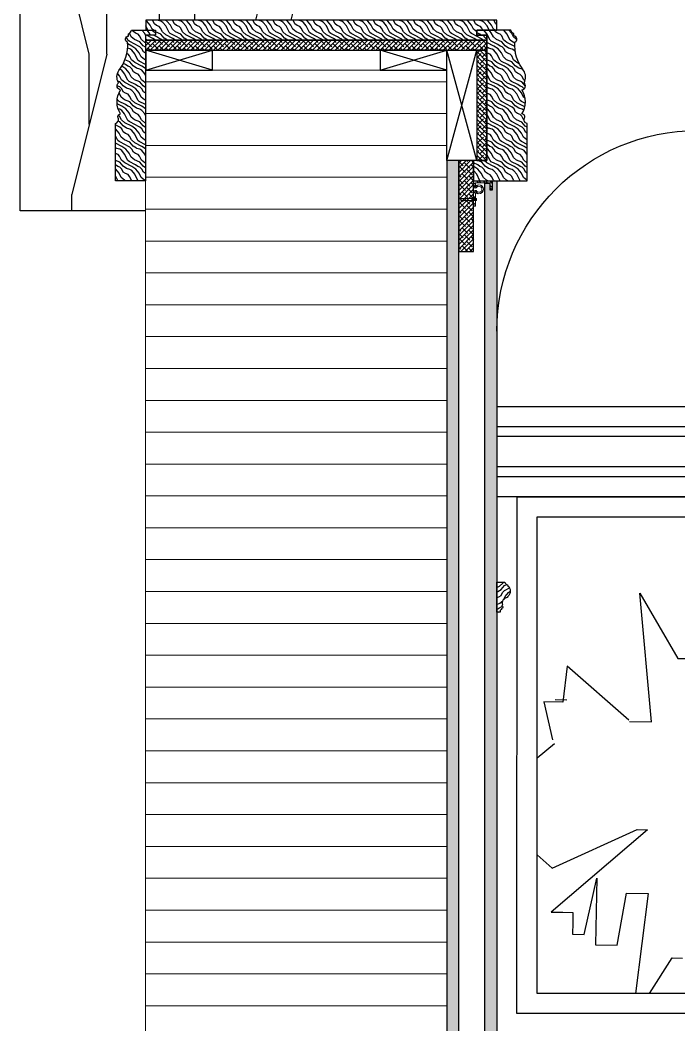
# Model space of a CAD drawing. Header units: millimetres. Extents: x 92928 to 223128, y -11456 to 21098.
# Drawn here: x 191241 to 191897, y 18386 to 19388 of the extents above; entities that cross this region are included whole.
import ezdxf
from ezdxf.xclip import XClip

# ---------------------------------------------------------------- set-up
doc = ezdxf.new("R2010")
doc.units = ezdxf.units.MM
doc.header["$XCLIPFRAME"] = 0
doc.layers.add('_ACM-A-WALL-HACH', color=251, linetype='Continuous', lineweight=9)
doc.layers.add('I-WALL', color=6, linetype='Continuous', lineweight=13)
for name, color, linetype in [('A-stairs', 2, 'Continuous'), ('I-DETL-LW01', 1, 'Continuous'), ('I-DETL-LW02', 2, 'Continuous'), ('I-DETL-LW251', 251, 'Continuous'), ('I-FC-HATCH', 8, 'Continuous'), ('I-PL-IDS-MILL', 40, 'Continuous'), ('PE-尺寸标注', 44, 'Continuous'), ('WALL TYPE$0$HATCH', 8, 'Continuous')]:
    doc.layers.add(name, color=color, linetype=linetype)

# ---------------------------------------------------------------- blocks, each defined once
blk = doc.blocks.new('海龙_1215173755')
at = {"layer": 'WALL TYPE$0$HATCH', "ltscale": 2}
h = blk.add_hatch(dxfattribs=at)
h.set_pattern_fill('ANSI32', color=256, scale=0.5)
h.set_pattern_definition([(45, (-39299.69784487303, -12402.66931678472), (-3.367596045400933, 3.367596045400933), []), (45, (-39297.45277987303, -12402.66931678472), (-3.367596045400933, 3.367596045400933), [])])
edge = h.paths.add_edge_path()
edge.add_line((2.291405648800719, -7.1853693941448), (2.291405648895307, 11.2586301537176))
edge.add_line((2.291405648895307, 11.2586301537176), (-2.766336400527507, 11.2586301537176))
edge.add_arc((-2.766336402286313, 9.258630153718839), 1.999999999998765, 89.99999994961394, 201.2138913290534)
edge.add_arc((-5.973488088030813, 5.890560184772322), 2.965716505140973, -243.08079552205038, 63.080795825394205, ccw=False)
edge.add_arc((-9.180639785015451, 9.258630153719412), 1.999999999998192, 338.7861084524729, 450.0000000000145)
edge.add_line((-9.180639785015956, 11.2586301537176), (-22.73189232477307, 11.2586301537176))
edge.add_line((-22.73189232477307, 11.2586301537176), (-22.73189232477307, 9.258630153717604))
edge.add_line((-22.73189232477307, 9.258630153717604), (-9.180639785015956, 9.258630153717604))
edge.add_arc((-5.973488092764455, 6.085253332828891), 4.511778188748358, 135.3032882784527, 404.6967117215473)
edge.add_line((-2.766336400512955, 9.258630153717604), (0.2914056488953065, 9.258630153717604))
edge.add_line((0.2914056488953065, 9.258630153717604), (0.2914056488007191, -3.505607322171272))
edge.add_line((0.2914056488007191, -3.505607322171272), (0.2914056488007191, -5.106938799261115))
edge.add_line((0.2914056488007191, -5.106938799261115), (-6.499315307970392, -5.10693879925384))
edge.add_line((-6.499315307970392, -5.10693879925384), (-6.499315307970392, -7.1853693941448))
edge.add_line((-6.499315307970392, -7.1853693941448), (2.291405648800719, -7.1853693941448))
at = {"color": 1, "linetype": 'Continuous', "lineweight": 15, "elevation": 7.839925138837386}
blk.add_lwpolyline([(-17.26337170643092, 24.12776406589728), (-17.26337170643092, 8.526522878431933), (-15.24067591447965, 8.526522878431933), (-15.24067591447965, 24.12776406589728)], close=True, dxfattribs=at)
at = {"color": 1, "linetype": 'Continuous', "lineweight": 15}
blk.add_lwpolyline([(2.291405648800719, -7.1853693941448), (2.291405648895307, 11.2586301537176), (-2.766336400527507, 11.2586301537176, 0.5273176530246371), (-4.630808598572912, 8.534928952069095, -4.178275816144416), (-7.31616759148892, 8.534928944960484, 0.5273176539620763), (-9.180639785015956, 11.2586301537176), (-22.73189232477307, 11.2586301537176), (-22.73189232477307, 9.258630153717604), (-9.180639785015956, 9.258630153717604, 2.396255539831327), (-2.766336400512955, 9.258630153717604), (0.2914056488953065, 9.258630153717604), (0.2914056488007191, -3.505607322171272), (0.2914056488007191, -5.106938799261115), (-6.499315307970392, -5.10693879925384), (-6.499315307970392, -7.1853693941448)], format="xyb", close=True, dxfattribs=at)
blk = doc.blocks.new('海龙_1215174788')
at = {"layer": 'I-DETL-LW01'}
for p, q in [((-54.99961099407665, 0), (54.99961099407665, -30.00060239396589)), ((-54.99961099407665, -30.00060239396589), (54.99961099407665, 0))]:
    blk.add_line(p, q, dxfattribs=at)
blk.add_lwpolyline([(54.99961099407665, -30.00060239396589), (-54.99961099407665, -30.00060239396589), (-54.99961099407665, 0), (54.99961099407665, 0), (54.99961099407665, -30.00060239396589)], close=True, dxfattribs=at)
blk = doc.blocks.new('K_18')
at = {"layer": 'I-DETL-LW01'}
for p, q in [((33.23561780365708, 0), (-33.23561780365708, -20)), ((-33.23561780365708, 0), (33.23561780365708, -20))]:
    blk.add_line(p, q, dxfattribs=at)
blk.add_lwpolyline([(-33.23561780365708, -20), (-33.23561780365708, 0), (33.23561780365708, 0), (33.23561780365708, -20), (-33.23561780365708, -20)], close=True, dxfattribs=at)
blk = doc.blocks.new('K_23')
at = {"layer": 'I-DETL-LW251'}
h = blk.add_hatch(dxfattribs=at)
h.set_pattern_fill('ANSI38', color=250, angle=-180)
h.set_pattern_definition([(224.9999999999999, (39382.28093701071, 12629.77147991466), (2.245064030267287, -2.24506403026729), []), (314.9999999999999, (39382.28093701071, 12629.77147991466), (6.735192090801863, -2.245064030267293), [7.9375, -4.7625])])
h.paths.add_polyline_path([(-49.99961099406937, -205.0415876618026), (-59.99961099406937, -205.0415876618026), (-59.99961099406937, -360.0013131033593), (-49.99961099406937, -360.0013131033593)])
h.paths.add_polyline_path([(-49.99961099406937, -20.00006513127482), (-59.99961099406937, -20.00006513127119), (-59.99961099406937, -205.0415876618026), (-49.99961099406937, -205.0415876618026)])
h = blk.add_hatch(dxfattribs=at)
h.set_pattern_fill('ANSI38', color=250, angle=-270.0000000000001)
h.set_pattern_definition([(134.9999999999999, (39382.28093701071, 12570.7273935948), (-2.24506403026729, -2.245064030267287), []), (224.9999999999999, (39382.28093701071, 12570.7273935948), (-2.245064030267292, -6.735192090801863), [7.9375, -4.7625])])
h.paths.add_polyline_path([(-49.99961099406937, -350.0011861415369), (59.99961099406937, -350.0011861415369), (59.99961099406937, -360.0011861415369), (-49.99961099406937, -360.0011861415369)])
at = {"layer": 'PE-尺寸标注'}
h = blk.add_hatch(dxfattribs=at)
h.set_pattern_fill('木纹面1', color=250, scale=5, angle=-270.0000000000001, style=0, pattern_type=2)
h.set_pattern_definition([(153.43494882, (-140730.9569070329, -13591.31806579485), (1.019987084581358e-09, 19.9999999776412), [4.62136835, -17.7393114]), (130.6012946499999, (-140748.2508732829, -13604.47510514485), (-1.801354211260634e-08, 19.99999998960277), [4.1580665, -88.037378]), (130.6012946499999, (-140768.2508732829, -13594.47510514485), (-1.801354211260634e-08, 19.99999998960277), [4.1580665, -88.037378]), (130.6012946499999, (-140788.2508732829, -13584.47510514485), (1.452602781483031e-08, 19.99999995163994), [4.1580665, -88.037378]), (153.43494882, (-140728.1620350329, -13601.46550179485), (1.019987084581358e-09, 19.9999999776412), [4.2370078, -18.12367195]), (140.1944289099999, (-140731.9517300329, -13599.57065429484), (-7.906845280639833e-10, 20.00000001048198), [2.2404905, -75.862006]), (140.1944289099999, (-140751.9517300329, -13589.57065429484), (-7.906845280639833e-10, 20.00000001048198), [2.2404905, -75.862006]), (140.1944289099999, (-140771.9517300329, -13579.57065429484), (-7.906845280639833e-10, 20.00000001048198), [2.2404905, -75.862006]), (111.8014094899999, (-140733.6729225329, -13598.13632724485), (2.658085606156288e-08, 19.99999999207265), [2.86871215, -50.9829359]), (123.69006753, (-140734.7383354829, -13595.47279484485), (1.246420043933127e-08, 20.00000002516126), [2.521813, -33.53369975]), (153.4349487999999, (-140736.1371856329, -13593.37451959484), (8.001303720482538e-09, 19.9999999776412), [3.3552885, -19.0053909]), (134.9999999999999, (-140739.1382472329, -13591.87398879484), (1.40896279729176e-14, 19.99999996643937), [2.7178182, -53.8507243]), (134.9999999999999, (-140759.1382472329, -13581.87398879484), (1.40896279729176e-14, 19.99999996643937), [2.7178182, -53.8507243]), (111.8014094899999, (-140741.0600348829, -13589.95220114485), (2.658085606156288e-08, 19.99999999207265), [2.19237, -51.65927799999999]), (153.4349487999999, (-140727.6998741829, -13607.94658224485), (8.001303720482538e-09, 19.9999999776412), [7.1895999, -15.1710799]), (140.1944289099999, (-140734.1304478329, -13604.73129539485), (-7.906845280639833e-10, 20.00000001048198), [4.573562, -73.5289349]), (140.1944289099999, (-140754.1304478329, -13594.73129539485), (-7.906845280639833e-10, 20.00000001048198), [4.573562, -73.5289349]), (140.1944289099999, (-140774.1304478329, -13584.73129539485), (-7.906845280639833e-10, 20.00000001048198), [4.573562, -73.5289349]), (123.69006753, (-140737.6439553829, -13601.80337244485), (1.246420043933127e-08, 20.00000002516126), [2.2405595, -33.8149534]), (105.9453958999999, (-140738.8867940829, -13599.93911439485), (1.449476101023982e-06, 19.99999999510854), [3.5624845, -69.23861445]), (123.69006753, (-140739.8654837829, -13596.51370029484), (1.246420043933127e-08, 20.00000002516126), [4.0929665, -31.9625462]), (140.1944289099999, (-140742.1358531329, -13593.10814629485), (-7.906845280639833e-10, 20.00000001048198), [5.197338, -72.905159]), (140.1944289099999, (-140762.1358531329, -13583.10814629485), (-7.906845280639833e-10, 20.00000001048198), [5.197338, -72.905159]), (140.1944288999999, (-140782.1358531329, -13573.10814629485), (2.699973234775094e-09, 20.00000001048198), [5.197338, -72.905159]), (111.8014094899999, (-140746.1285608829, -13589.78088644485), (2.658085606156288e-08, 19.99999999207265), [5.7145015, -48.137147]), (140.1944289099999, (-140735.0903845329, -13609.25132704485), (-7.906845280639833e-10, 20.00000001048198), [5.214066750000001, -72.88842999999999]), (140.1944289099999, (-140755.0903845329, -13599.25132704485), (-7.906845280639833e-10, 20.00000001048198), [5.214066750000001, -72.88842999999999]), (140.1944289099999, (-140775.0903845329, -13589.25132704485), (-7.906845280639833e-10, 20.00000001048198), [5.214066750000001, -72.88842999999999]), (123.69006753, (-140739.0959415329, -13605.91336284485), (1.246420043933127e-08, 20.00000002516126), [4.838075, -31.21743775]), (116.5650511799999, (-140741.7796227329, -13601.88784114485), (-1.019961125771446e-09, 19.9999999776412), [7.985959999999994, -81.45675899999992]), (116.5650511799999, (-140761.7796227329, -13591.88784114485), (-1.019961125771446e-09, 19.9999999776412), [7.985959999999994, -81.45675899999992]), (130.6012946499999, (-140745.3510710329, -13594.74496004485), (-1.801354211260634e-08, 19.99999998960277), [4.319301400000001, -87.87614315]), (130.6012946499999, (-140765.3510710329, -13584.74496004485), (-1.801354211260634e-08, 19.99999998960277), [4.319301400000001, -87.87614315]), (130.6012946499999, (-140785.3510710329, -13574.74496204485), (-1.801354211260634e-08, 19.99999998960277), [4.319301400000001, -87.87614315]), (123.69006753, (-140741.8742600829, -13607.91663754485), (1.246420043933127e-08, 20.00000002516126), [2.73579165, -33.31972211]), (116.5650512, (-140743.3918042329, -13605.64032129484), (-8.001275541226578e-09, 19.9999999776412), [7.1580762, -82.28464299999999]), (116.5650512, (-140763.3918042329, -13595.64032129484), (8.144144213551995e-08, 20.00000002236256), [7.1580762, -82.28464299999999]), (130.6012946499999, (-140746.5929930329, -13599.23794329485), (-1.801354211260634e-08, 19.99999998960277), [1.700823, -90.49462155]), (130.6012946499999, (-140766.5929930329, -13589.23794329485), (-1.801354211260634e-08, 19.99999998960277), [1.700823, -90.49462155]), (130.6012946499999, (-140786.5929930329, -13579.23794354485), (-1.801354211260634e-08, 19.99999998960277), [1.700823, -90.49462155])])
edge = h.paths.add_edge_path()
edge.add_line((-64.99929409782635, -20.00000415857539), (59.99961099406937, -20.00076633012395))
edge.add_line((59.99961099406937, -20.00076633012395), (59.99961099406937, -20.00071889169521))
edge.add_line((59.99961099406937, -20.00071889169521), (79.99961099406937, -20.00071889169521))
edge.add_line((79.99961099406937, -20.00071889169521), (79.99961099406937, 9.999652404396329))
edge.add_line((79.99961099406937, 9.999652404396329), (22.99266950390302, 10))
edge.add_arc((18.90004016371677, 11.19191495746054), 4.26266069280344, 260.886079551256, 343.7626167165591, ccw=False)
edge.add_arc((16.33341725327773, 4.808273027307223), 2.882226526280218, 48.98642283153394, 176.7599828102528)
edge.add_arc((1.533748628949979, -14.25924164853132), 22.6261819559395, 58.20282594837902, 121.7946807328179)
edge.add_arc((-14.43534059263766, 4.302694004842124), 4.102787472584965, 9.384517183764448, 139.234296743679)
edge.add_arc((-23.32189807837131, -3.273613022542122), 11.77156623235124, 60.59744438811473, 123.6714147726934)
edge.add_arc((-55.1030349455832, 38.82980278527066), 41.00637843885896, 265.84042374831006, 308.01522969566884, ccw=False)
edge.add_arc((-60.96015037057805, -3.150675527382191), 3.079146203867104, 20.57501200568215, 178.5813449604219)
edge.add_line((-64.03835276034079, -3.074443037097808), (-66.42360665739398, -3.074195844528731))
edge.add_arc((-70.88955782193807, -1.408315672022582), 4.766537165830334, 280.7645598541669, 339.5435792437277, ccw=False)
edge.add_line((-69.99929409782635, -6.090975926083047), (-69.99929409782635, -29.99997367143988))
edge.add_line((-69.99929409782635, -29.99997367143988), (-64.99929409782635, -29.99997367143988))
edge.add_line((-64.99929409782635, -29.99997367143988), (-64.99929409782635, -19.99997367143988))
h = blk.add_hatch(dxfattribs=at)
h.set_pattern_fill('木纹面1', color=250, scale=5, angle=-270.0000000000001, style=0, pattern_type=2)
h.set_pattern_definition([(153.43494882, (39381.41441451071, 12647.70474116466), (1.01998432603116e-09, 19.9999999776412), [4.62136835, -17.7393114]), (130.6012946499999, (39364.12044826074, 12634.54770181465), (-1.801354487115654e-08, 19.99999998960277), [4.1580665, -88.037378]), (130.6012946499999, (39344.12044826074, 12644.54770181465), (-1.801354487115654e-08, 19.99999998960277), [4.1580665, -88.037378]), (130.6012946499999, (39324.12044826074, 12654.54770181465), (1.452602505628012e-08, 19.99999995163994), [4.1580665, -88.037378]), (153.43494882, (39384.20928651071, 12637.55730516466), (1.01998432603116e-09, 19.9999999776412), [4.2370078, -18.12367195]), (140.1944289099999, (39380.41959151073, 12639.45215266468), (-7.90687286614186e-10, 20.00000001048198), [2.2404905, -75.862006]), (140.1944289099999, (39360.41959151073, 12649.45215266468), (-7.90687286614186e-10, 20.00000001048198), [2.2404905, -75.862006]), (140.1944289099999, (39340.41959151073, 12659.45215266468), (-7.90687286614186e-10, 20.00000001048198), [2.2404905, -75.862006]), (111.8014094899999, (39378.69839901073, 12640.88647971468), (2.658085330301268e-08, 19.99999999207265), [2.86871215, -50.9829359]), (123.6900675299999, (39377.63298606072, 12643.55001211466), (1.246419768078106e-08, 20.00000002516126), [2.521813, -33.53369975]), (153.4349487999999, (39376.23413591072, 12645.64828736466), (8.001300961932341e-09, 19.9999999776412), [3.355288499999994, -19.00539089999995]), (134.9999999999999, (39373.23307431073, 12647.14881816468), (1.133107777628205e-14, 19.99999996643937), [2.7178182, -53.8507243]), (134.9999999999999, (39353.23307431073, 12657.14881816468), (1.133107777628205e-14, 19.99999996643937), [2.7178182, -53.8507243]), (111.8014094899999, (39371.31128666073, 12649.07060581466), (2.658085330301268e-08, 19.99999999207265), [2.19237, -51.65927799999999]), (153.4349487999999, (39384.67144736071, 12631.07622471466), (8.001300961932341e-09, 19.9999999776412), [7.189599899999988, -15.17107989999997]), (140.1944289099999, (39378.24087371072, 12634.29151156466), (-7.90687286614186e-10, 20.00000001048198), [4.573562, -73.5289349]), (140.1944289099999, (39358.24087371072, 12644.29151156466), (-7.90687286614186e-10, 20.00000001048198), [4.573562, -73.5289349]), (140.1944289099999, (39338.24087371072, 12654.29151156466), (-7.90687286614186e-10, 20.00000001048198), [4.573562, -73.5289349]), (123.6900675299999, (39374.72736616072, 12637.21943451467), (1.246419768078106e-08, 20.00000002516126), [2.2405595, -33.8149534]), (105.9453958999999, (39373.48452746071, 12639.08369256466), (1.449476098265431e-06, 19.99999999510854), [3.5624845, -69.23861445]), (123.6900675299999, (39372.50583776072, 12642.50910666465), (1.246419768078106e-08, 20.00000002516126), [4.0929665, -31.9625462]), (140.1944289099999, (39370.23546841071, 12645.91466066465), (-7.90687286614186e-10, 20.00000001048198), [5.197338, -72.905159]), (140.1944289099999, (39350.23546841071, 12655.91466066465), (-7.90687286614186e-10, 20.00000001048198), [5.197338, -72.905159]), (140.1944288999999, (39330.23546841071, 12665.91466066465), (2.699970476224892e-09, 20.00000001048198), [5.197338, -72.905159]), (111.8014094899999, (39366.24276066071, 12649.24192051467), (2.658085330301268e-08, 19.99999999207265), [5.7145015, -48.137147]), (140.1944289099999, (39377.28093701071, 12629.77147991466), (-7.90687286614186e-10, 20.00000001048198), [5.214066750000001, -72.88842999999999]), (140.1944289099999, (39357.28093701071, 12639.77147991466), (-7.90687286614186e-10, 20.00000001048198), [5.214066750000001, -72.88842999999999]), (140.1944289099999, (39337.28093701071, 12649.77147991466), (-7.90687286614186e-10, 20.00000001048198), [5.214066750000001, -72.88842999999999]), (123.6900675299999, (39373.27538001072, 12633.10944411467), (1.246419768078106e-08, 20.00000002516126), [4.838075, -31.21743775]), (116.5650511799999, (39370.59169881072, 12637.13496581468), (-1.019963884321644e-09, 19.9999999776412), [7.985959999999983, -81.45675899999974]), (116.5650511799999, (39350.59169881072, 12647.13496581468), (-1.019963884321644e-09, 19.9999999776412), [7.985959999999983, -81.45675899999974]), (130.6012946499999, (39367.02025051072, 12644.27784691469), (-1.801354487115654e-08, 19.99999998960277), [4.319301400000001, -87.87614315]), (130.6012946499999, (39347.02025051072, 12654.27784691469), (-1.801354487115654e-08, 19.99999998960277), [4.319301400000001, -87.87614315]), (130.6012946499999, (39327.02025051072, 12664.27784491467), (-1.801354487115654e-08, 19.99999998960277), [4.319301400000001, -87.87614315]), (123.6900675299999, (39370.49706146074, 12631.10616941468), (1.246419768078106e-08, 20.00000002516126), [2.73579165, -33.31972211]), (116.5650511999999, (39368.97951731074, 12633.38248566465), (-8.001278299776775e-09, 19.9999999776412), [7.158076199999983, -82.28464299999972]), (116.5650511999999, (39348.97951731074, 12643.38248566465), (8.144143937696974e-08, 20.00000002236256), [7.158076199999983, -82.28464299999972]), (130.6012946499999, (39365.77832851073, 12639.78486366468), (-1.801354487115654e-08, 19.99999998960277), [1.700823, -90.49462155]), (130.6012946499999, (39345.77832851073, 12649.78486366468), (-1.801354487115654e-08, 19.99999998960277), [1.700823, -90.49462155]), (130.6012946499999, (39325.77832851073, 12659.78486341468), (-1.801354487115654e-08, 19.99999998960277), [1.700823, -90.49462155])])
h.paths.add_polyline_path([(-59.99961099406937, -205.0415876618026), (-79.99961099406937, -205.0415876618026), (-79.99961099406937, -369.8874311849904), (-69.99961099406937, -369.8874311849904), (-69.99961099406937, -350.0014350499514), (-64.99929409782635, -350.0014350499514), (-64.99929409782635, -360.0014045628159), (-59.99961099406937, -360.0013740776303)])
h.paths.add_polyline_path([(-69.99961099406937, -20.11343685374413), (-79.99961099406937, -20.11343685374595), (-79.99961099406937, -205.0415876618026), (-59.99961099406937, -205.0415876618026), (-59.99961099406937, -20.00003464379006), (-64.99929409782635, -20.00000415857539), (-64.99913564970484, -29.99997367143988), (-69.99945254594786, -29.99997367143988)])
h = blk.add_hatch(dxfattribs=at)
h.set_pattern_fill('木纹面1', color=250, scale=5, angle=89.99999999999994, pattern_type=2)
h.set_pattern_definition([(153.43494882, (-70.86581659782678, -382.0676067887362), (1.019991983168549e-09, 19.9999999776412), [4.62136835, -17.7393114]), (130.6012946499999, (-88.15978284782614, -395.2246461387367), (-1.801353721401914e-08, 19.99999998960277), [4.1580665, -88.037378]), (130.6012946499999, (-108.1597828478261, -385.2246461387367), (-1.801353721401914e-08, 19.99999998960277), [4.1580665, -88.037378]), (130.6012946499999, (-128.1597828478261, -375.2246461387367), (1.452603271341749e-08, 19.99999995163994), [4.1580665, -88.037378]), (153.43494882, (-68.0709445978282, -392.2150427887373), (1.019991983168549e-09, 19.9999999776412), [4.2370078, -18.12367195]), (140.1944289099999, (-71.86063959781313, -390.3201952887357), (-7.906796294767842e-10, 20.00000001048198), [2.2404905, -75.862006]), (140.1944289099999, (-91.86063959781313, -380.3201952887357), (-7.906796294767842e-10, 20.00000001048198), [2.2404905, -75.862006]), (140.1944289099999, (-111.8606395978131, -370.3201952887357), (-7.906796294767842e-10, 20.00000001048198), [2.2404905, -75.862006]), (111.8014094899999, (-73.58183209781419, -388.8858682387363), (2.658086096015007e-08, 19.99999999207265), [2.86871215, -50.98293589999999]), (123.6900675299999, (-74.6472450478177, -386.2223358387364), (1.246420533791847e-08, 20.00000002516126), [2.521813, -33.53369975]), (153.4349487999999, (-76.04609519781661, -384.124060588736), (8.00130861906973e-09, 19.9999999776412), [3.3552885, -19.0053909]), (134.9999999999999, (-79.0471567978384, -382.6235297887361), (1.898821516128703e-14, 19.99999996643937), [2.7178182, -53.8507243]), (134.9999999999999, (-99.0471567978384, -372.6235297887361), (1.898821516128703e-14, 19.99999996643937), [2.7178182, -53.8507243]), (111.8014094899999, (-80.96894444781356, -380.7017421387372), (2.658086096015007e-08, 19.99999999207265), [2.192369999999999, -51.65927799999999]), (153.4349487999999, (-67.60878374782624, -398.6961232387366), (8.00130861906973e-09, 19.9999999776412), [7.1895999, -15.1710799]), (140.1944289099999, (-74.03935739782173, -395.4808363887369), (-7.906796294767842e-10, 20.00000001048198), [4.573562, -73.5289349]), (140.1944289099999, (-94.03935739782173, -385.4808363887369), (-7.906796294767842e-10, 20.00000001048198), [4.573562, -73.5289349]), (140.1944289099999, (-114.0393573978217, -375.4808363887369), (-7.906796294767842e-10, 20.00000001048198), [4.573562, -73.5289349]), (123.6900675299999, (-77.55286494782194, -392.5529134387361), (1.246420533791847e-08, 20.00000002516126), [2.2405595, -33.8149534]), (105.9453958999999, (-78.79570364783285, -390.6886553887362), (1.449476105922569e-06, 19.99999999510854), [3.5624845, -69.23861445]), (123.6900675299999, (-79.77439334781957, -387.263241288736), (1.246420533791847e-08, 20.00000002516126), [4.0929665, -31.9625462]), (140.1944289099999, (-82.04476269782754, -383.857687288737), (-7.906796294767842e-10, 20.00000001048198), [5.197338, -72.905159]), (140.1944289099999, (-102.0447626978275, -373.857687288737), (-7.906796294767842e-10, 20.00000001048198), [5.197338, -72.905159]), (140.1944288999999, (-122.0447626978275, -363.857687288737), (2.699978133362294e-09, 20.00000001048198), [5.197338, -72.905159]), (111.8014094899999, (-86.03747044783086, -380.5304274387363), (2.658086096015007e-08, 19.99999999207265), [5.714501499999999, -48.13714699999999]), (140.1944289099999, (-74.99929409782635, -400.0008680387364), (-7.906796294767842e-10, 20.00000001048198), [5.214066750000001, -72.88842999999999]), (140.1944289099999, (-94.99929409782635, -390.0008680387364), (-7.906796294767842e-10, 20.00000001048198), [5.214066750000001, -72.88842999999999]), (140.1944289099999, (-114.9992940978264, -380.0008680387364), (-7.906796294767842e-10, 20.00000001048198), [5.214066750000001, -72.88842999999999]), (123.6900675299999, (-79.00485109782312, -396.6629038387364), (1.246420533791847e-08, 20.00000002516126), [4.838075, -31.21743775]), (116.5650511799999, (-81.68853229781962, -392.6373821387369), (-1.019956227184255e-09, 19.9999999776412), [7.985959999999999, -81.45675899999999]), (116.5650511799999, (-101.6885322978196, -382.6373821387369), (-1.019956227184255e-09, 19.9999999776412), [7.985959999999999, -81.45675899999999]), (130.6012946499999, (-85.25998059782432, -385.4945010387364), (-1.801353721401914e-08, 19.99999998960277), [4.319301400000001, -87.87614315]), (130.6012946499999, (-105.2599805978243, -375.4945010387364), (-1.801353721401914e-08, 19.99999998960277), [4.319301400000001, -87.87614315]), (130.6012946499999, (-125.2599805978243, -365.4945030387371), (-1.801353721401914e-08, 19.99999998960277), [4.319301400000001, -87.87614315]), (123.6900675299999, (-81.78316964782425, -398.6661785387369), (1.246420533791847e-08, 20.00000002516126), [2.73579165, -33.31972211]), (116.5650511999999, (-83.30071379782748, -396.3898622887355), (-8.001270642639386e-09, 19.9999999776412), [7.158076199999999, -82.28464299999997]), (116.5650511999999, (-103.3007137978275, -386.3898622887355), (8.144144703410716e-08, 20.00000002236256), [7.158076199999999, -82.28464299999997]), (130.6012946499999, (-86.50190259783994, -389.9874842887366), (-1.801353721401914e-08, 19.99999998960277), [1.700823, -90.49462155]), (130.6012946499999, (-106.5019025978399, -379.9874842887366), (-1.801353721401914e-08, 19.99999998960277), [1.700823, -90.49462155]), (130.6012946499999, (-126.5019025978399, -369.9874845387367), (-1.801353721401914e-08, 19.99999998960277), [1.700823, -90.49462155])])
h.paths.add_polyline_path([(79.99961098009953, -346.8006141457554), (59.99961098009953, -346.8006141457554), (59.99961099406937, -360.0006423912964), (-64.99929409782635, -360.0014045628159), (-64.99929409782635, -350.0014350499514), (-69.99929409782635, -350.0014350499514), (-69.99929409782635, -383.9098921126242, -0.2622472454661372), (-66.42360665739398, -386.9266721942076), (-64.03835276034079, -386.9264250016095, 0.8243827968843872), (-58.07741399548831, -387.9323072633379, -0.1861280918310375), (-29.84839920126251, -396.5239153989787, 0.2823776289364128), (-17.54273459775141, -396.9825483336135, 0.6361491608280783), (-10.3874637586996, -394.9725599377671, 0.2848190696675716), (13.45579787058523, -394.9720411486887, 0.6234963798739495), (18.2248433958448, -396.9839368946232, -0.3782502001718004), (22.99266950390302, -400.0008680387364), (79.99961099406937, -400.0005204431327)])
at = {"layer": 'I-DETL-LW01'}
for points in [[(-59.99961099406937, -205.0415876618026), (-59.99955002329079, -20.000065131273), (-49.99955002329079, -20.000065131273), (-49.99961099406937, -205.0415876618026)], [(-49.99961099406937, -205.0415876618026), (-49.99961099406937, -360.0013131033593), (-59.99961099406937, -360.0013131033593), (-59.99961099406937, -205.0415876618026)]]:
    blk.add_lwpolyline(points, dxfattribs=at)
blk.add_lwpolyline([(-49.99961099406937, -350.0011861415369), (59.99961099406937, -350.0011861415369), (59.99961099406937, -360.0011861415369), (-49.99961099406937, -360.0011861415369)], close=True, dxfattribs=at)
at = {"layer": 'I-DETL-LW02'}
for points in [[(-64.99929409782635, -20.00000415857539), (59.99961099406937, -20.00076633012395), (59.99961099406937, -20.00071889169521), (79.99961099406937, -20.00071889169521), (79.99961099406937, 9.999652404396329), (22.99266950390302, 10, -0.3782502001718009), (18.2248433958448, 6.983068855886813, 0.6234963798739479), (13.45579787058523, 4.97117310995236, 0.2848190696675714), (-10.3874637586996, 4.971691899059806, 0.6361491608280843), (-17.54273459775141, 6.981680294906255, 0.2823776289364123), (-29.84839920126251, 6.523047360242344, -0.1861280918310402), (-58.07741399548831, -2.068560775369406, 0.8243827968840718), (-64.03835276034079, -3.074443037097808), (-66.42360665739398, -3.074195844528731, -0.2622472454661371), (-69.99929409782635, -6.090975926083047), (-69.99929409782635, -29.99997367143988), (-64.99929409782635, -29.99997367143988), (-64.99929409782635, -19.99997367143988)], [(-64.99929409782635, -360.0014045628159), (59.99961099406937, -360.0006423912964), (59.99961098009953, -346.8006141457554), (79.99961098009953, -346.8006141457554), (79.99961099406937, -400.0005204431327), (22.99266950390302, -400.0008680387364, 0.3782502001718009), (18.2248433958448, -396.9839368946232, -0.6234963798739479), (13.45579787058523, -394.9720411486887, -0.2848190696675714), (-10.3874637586996, -394.9725599377671, -0.6361491608280843), (-17.54273459775141, -396.9825483336135, -0.2823776289364123), (-29.84839920126251, -396.5239153989787, 0.1861280918310402), (-58.07741399548831, -387.9323072633379, -0.8243827968840718), (-64.03835276034079, -386.9264250016095), (-66.42360665739398, -386.9266721942076, 0.2622472454661371), (-69.99929409782635, -383.9098921126242), (-69.99929409782635, -350.0014350499514), (-64.99929409782635, -350.0014350499514), (-64.99929409782635, -360.0014350499514)]]:
    blk.add_lwpolyline(points, format="xyb", dxfattribs=at)
for points in [[(-79.99961099406937, -205.0415876618026), (-79.99961099406937, -20.11343685374595), (-69.99961099406937, -20.11343685374595), (-69.99961099406937, -29.99997367143988), (-64.99929409782635, -29.99997367143988), (-64.99929409782635, -20.00000415857539), (-59.99961099406937, -20.00003464379006), (-59.99961099406937, -205.0415876618026)], [(-59.99961099406937, -205.0415876618026), (-59.99961099406937, -360.0013740776303), (-64.99929409782635, -360.0014045628159), (-64.99929409782635, -350.0014350499514), (-69.99961099406937, -350.0014350499514), (-69.99961099406937, -369.8874311849904), (-79.99961099406937, -369.8874311849904), (-79.99961099406937, -205.0415876618026)]]:
    blk.add_lwpolyline(points, dxfattribs=at)
at = {"rotation": 270}
for p in [(-29.99961099406937, -53.35292336297789), (-29.99961099406937, -286.7649659439012)]:
    blk.add_blockref('K_18', p, dxfattribs=at)
at = {"layer": 'I-DETL-LW01', "xscale": -1}
blk.add_blockref('海龙_1215174788', (5, -320.0005837475728), dxfattribs=at)
blk = doc.blocks.new('2008092313492155')
at = {"color": 8, "linetype": 'Continuous'}
for p, q in [((934.3628767070913, 242.25947755372), (896.3226630103236, 177.247922479939)), ((922.6805428049483, 113.9186893494398), (934.3628767070913, 242.25947755372)), ((896.3226630103236, 177.247922479939), (886.191026899025, 177.0589836783975)), ((896.3226630103236, 177.247922479939), (896.3226630103236, 177.247922479939)), ((1018.71149026497, 136.1230512558604), (1007.132477566331, 135.9071211969558)), ((1018.71149026497, 136.1230512558604), (1018.71149026497, 136.1230512558604)), ((944.3911916148791, 114.3235582098851), (922.6805428049483, 113.9186893494398)), ((1074.341628242495, 47.21690674261026), (1019.126260127166, 92.40440281343217)), ((1019.126260127166, 92.40440281343217), (1019.126260127166, 92.40440281343217)), ((1074.935980165901, 15.34543639953245), (1021.443765497577, -31.86928214394538)), ((936.7518185473527, 6.740192356889565), (926.6201824360469, 6.551253555348012)), ((926.6201824360469, 6.551253555348012), (926.6201824360469, 6.551253555348012)), ((926.6201824360469, 6.551253555348012), (1022.65928284105, -75.57299792714821)), ((936.7518185473527, 6.740192356889565), (936.7518185473527, 6.740192356889565)), ((1021.443765497577, -31.86928214394538), (936.7518185473527, 6.740192356889565)), ((1021.443765497577, -31.86928214394538), (1021.443765497577, -31.86928214394538)), ((977.1463284875572, -41.8609103425888), (978.3840175078367, -108.230627256622)), ((989.7742182920192, -97.88986526778353), (977.1463284875572, -41.8609103425888)), ((947.5778892178641, -56.55960737994337), (925.8672404079334, -56.96447624038865)), ((925.8672404079334, -56.96447624038865), (942.3264883904048, -184.7804689727172)), ((947.5778892178641, -56.55960737994337), (947.5778892178641, -56.55960737994337)), ((956.6733686979205, -108.6354961170682), (947.5778892178641, -56.55960737994337)), ((1011.080270142411, -75.78892798605284), (1000.948634031112, -75.9778667875944)), ((1000.948634031112, -75.9778667875944), (1000.948634031112, -75.9778667875944)), ((1000.948634031112, -75.9778667875944), (1001.137445945562, -86.10269871752735)), ((1022.65928284105, -75.57299792714821), (1011.080270142411, -75.78892798605284)), ((1011.080270142411, -75.78892798605284), (1011.080270142411, -75.78892798605284)), ((1022.65928284105, -75.57299792714821), (1022.65928284105, -75.57299792714821)), ((1001.137445945562, -86.10269871752735), (1001.137445945562, -86.10269871752735)), ((1001.137445945562, -86.10269871752735), (1001.353230990637, -97.6739352088789)), ((1001.353230990637, -97.6739352088789), (989.7742182920192, -97.88986526778353)), ((989.7742182920192, -97.88986526778353), (989.7742182920192, -97.88986526778353)), ((1001.353230990637, -97.6739352088789), (1001.353230990637, -97.6739352088789)), ((978.3840175078367, -108.230627256622), (956.6733686979205, -108.6354961170682)), ((956.6733686979205, -108.6354961170682), (956.6733686979205, -108.6354961170682)), ((901.8888434245164, -121.2324003882231), (891.7572073132178, -121.4213391897647)), ((942.3264883904048, -184.7804689727172), (901.8888434245164, -121.2324003882231)), ((901.8888434245164, -121.2324003882231), (901.8888434245164, -121.2324003882231))]:
    blk.add_line(p, q, dxfattribs=at)
at = {"color": 8}
blk.add_lwpolyline([(945.224826200254, 115.5229542914949), (1006.603328424804, 169.5657604912021), (1011.052188027243, 133.7535291302856), (1029.950599603573, 134.1059542662688), (1021.205768777421, 96.15840652144016)], dxfattribs=at)
blk = doc.blocks.new('K_1224000099')
at = {"layer": '_ACM-A-WALL-HACH'}
h = blk.add_hatch(dxfattribs=at)
h.set_pattern_fill('ANSI31', color=256, scale=10, angle=45)
h.set_pattern_definition([(90, (-57350, -73763.15121848763), (-31.75, 0), [])])
h.paths.add_polyline_path([(1970, -1123.151218487503), (4380.000000000466, -1123.151218487503), (4380.000000000466, -1423.151218487634), (1970, -1423.151218487634)])
at = {"layer": 'I-DETL-LW251'}
h = blk.add_hatch(dxfattribs=at)
h.set_pattern_fill('ANSI38', color=250, angle=-270.0000000000001)
h.set_pattern_definition([(134.9999999999999, (6537.134210259799, -37234.99716026623), (-2.24506403026729, -2.245064030267287), []), (224.9999999999999, (6537.134210259799, -37234.99716026623), (-2.245064030267293, -6.735192090801863), [7.9375, -4.7625])])
h.paths.add_polyline_path([(2060, -1435.151198237698), (2059.999999999971, -1423.15119823772), (4290.000121234392, -1423.15119823772), (4290.000121234392, -1435.15119823772)])
h = blk.add_hatch(dxfattribs=at)
h.set_pattern_fill('ANSI38', color=250, angle=-270.0000000000001)
h.set_pattern_definition([(134.9999999999999, (-4738.214854515711, -244.2100007106128), (-2.24506403026729, -2.245064030267287), []), (224.9999999999999, (-4738.214854515711, -244.2100007106128), (-2.245064030267293, -6.735192090801863), [7.9375, -4.7625])])
h.paths.add_polyline_path([(4199.374459789717, -1435.151228677969), (4199.374459789717, -1449.951228677957), (4290.000121234392, -1449.951228630693), (4290.000121234392, -1435.151228630675)])
at = {"layer": 'I-FC-HATCH'}
h = blk.add_hatch(dxfattribs=at)
h.set_pattern_fill('木纹', color=256, scale=34.3137, pattern_type=2)
h.set_pattern_definition([(0, (-66886.57260052182, 18148.33289428239), (0, 699.99948), [139.999896, -209.999844, 69.99994799999999, -279.999792]), (0, (-66396.57296452182, 18165.83288128235), (0, 699.99948), [139.999896, -559.9995839999999]), (0, (-66466.57291252185, 18200.83285528235), (0, 699.99948), [69.99994799999999, -629.9995319999999]), (0, (-66851.57262652181, 18218.33284228238), (0, 699.99948), [34.99997399999999, -489.999636, 34.99997399999999, -139.999896]), (0, (-66606.57280852181, 18253.33281628235), (0, 699.99948), [139.999896, -209.999844, 34.99997399999999, -314.999766]), (0, (-66781.57267852181, 18270.83280328235), (0, 699.99948), [104.999922, -594.999558]), (0, (-66606.57280852181, 18288.33279028238), (0, 699.99948), [209.999844, -489.999636]), (0, (-66816.57265252182, 18305.83277728235), (0, 699.99948), [139.999896, -559.9995839999999]), (0, (-66536.57286052182, 18323.33276428234), (0, 699.99948), [349.99974, -349.99974]), (0, (-66746.57270452182, 18358.33273828233), (0, 699.99948), [69.99994799999999, -209.999844, 139.999896, -279.999792]), (0, (-66256.57306852182, 18375.83272528239), (0, 699.99948), [139.999896, -559.9995839999999]), (0, (-66396.57296452182, 18393.33271228238), (0, 699.99948), [69.99994799999999, -629.9995319999999]), (0, (-66536.57286052182, 18410.83269928239), (0, 699.99948), [69.99994799999999, -629.9995319999999]), (0, (-66886.57260052182, 18428.33268628239), (0, 699.99948), [139.999896, -559.9995839999999]), (0, (-66536.57286052182, 18445.83267328239), (0, 699.99948), [139.999896, -559.9995839999999]), (0, (-66536.57286052182, 18480.8326472824), (0, 699.99948), [139.999896, -139.999896, 139.999896, -279.999792]), (0, (-66676.57275652181, 18515.83262128239), (0, 699.99948), [69.99994799999999, -349.99974, 139.999896, -139.999896]), (0, (-66536.57286052182, 18533.33260828238), (0, 699.99948), [209.999844, -489.999636]), (0, (-66536.57286052182, 18568.33258228235), (0, 699.99948), [139.999896, -559.9995839999999]), (0, (-66816.57265252182, 18585.83256928239), (0, 699.99948), [209.999844, -279.999792, 69.99994799999999, -139.999896]), (0, (-66816.57265252182, 18620.83254328235), (0, 699.99948), [349.99974, -349.99974]), (0, (-66396.57296452182, 18638.33253028235), (0, 699.99948), [69.99994799999999, -629.9995319999999]), (0, (-66606.57280852181, 18655.83251728234), (0, 699.99948), [139.999896, -559.9995839999999]), (0, (-66746.57270452182, 18673.3325042824), (0, 699.99948), [69.99994799999999, -279.999792, 69.99994799999999, -279.999792]), (0, (-66816.57265252185, 18690.83249128239), (0, 699.99948), [69.99994799999999, -209.999844, 139.999896, -279.999792]), (0, (-66676.57275652181, 18708.33247828239), (0, 699.99948), [69.99994799999999, -349.99974, 69.99994799999999, -209.999844]), (0, (-66536.57286052182, 18725.83246528238), (0, 699.99948), [209.999844, -489.999636]), (0, (-66816.57265252182, 18760.83243928239), (0, 699.99948), [139.999896, -559.9995839999999]), (0, (-66466.57291252182, 18778.33242628239), (0, 699.99948), [69.99994799999999, -629.9995319999999]), (0, (-66326.57301652181, 18795.83241328233), (0, 699.99948), [69.99994799999999, -629.9995319999999]), (14.03624347, (-66396.57296450785, 18200.83285527442), (699.999479479022, 1.689791812723928e-06), [72.09994644, -2814.0717183687]), (14.03624347, (-66326.57301650784, 18358.33273827442), (699.999479479022, 1.689791812723928e-06), [72.09994644, -2814.0717183687]), (14.03624347, (-66396.57296450785, 18778.33242627441), (699.999479479022, 1.689791812723928e-06), [72.09994644, -2814.0717183687]), (14.03624347, (-66606.57280850786, 18515.83262127441), (699.999479479022, 1.689791812723928e-06), [72.09994644, -2814.0717183687]), (14.03624347, (-66466.57291250785, 18620.83254327442), (699.999479479022, 1.689791812723928e-06), [72.09994644, -2814.0717183687]), (14.03624347, (-66396.57296450785, 18568.33258227442), (699.999479479022, 1.689791812723928e-06), [72.09994644, -2814.0717183687]), (14.03624347, (-66746.57270450785, 18690.83249127441), (699.999479479022, 1.689791812723928e-06), [72.09994644, -2814.0717183687]), (14.03624347, (-66466.57291250785, 18655.83251727441), (699.999479479022, 1.689791812723928e-06), [72.09994644, -2814.0717183687]), (14.03624347, (-66326.57301650784, 18393.33271227441), (699.999479479022, 1.689791812723928e-06), [144.19989288, -2741.9717719287]), (14.03624347, (-66396.57296450785, 18445.83267327442), (699.999479479022, 1.689791812723928e-06), [144.19989288, -2741.9717719287]), (14.03624347, (-66396.57296450785, 18480.83264727442), (699.999479479022, 1.689791812723928e-06), [144.19989288, -2741.9717719287]), (165.96376, (-66606.572978944, 18253.33296080373), (-699.9996068101242, -0.0001255916377661842), [72.09994644, -144.19989288, 72.09994644, -2597.771844734999]), (165.96375653, (-66746.57270440491, 18358.33273834306), (-699.9994798951368, 2.533261912960327e-08), [72.09994644, -2814.0717183687]), (165.96375653, (-66746.57270440491, 18673.33250434305), (-699.9994798951368, 2.533261912960327e-08), [144.19989288, -2741.9717719287]), (194.03624347, (-66396.57296440491, 18165.83288134306), (-699.999479479022, -1.689791721293865e-06), [72.09994644, -2814.0717183687]), (345.96375653, (-66256.57306840492, 18165.83288134306), (699.9994798951368, -2.533283246641815e-08), [72.09994644, -2814.0717183687]), (345.96375653, (-66466.57291240491, 18410.83269934304), (699.9994798951368, -2.533283246641815e-08), [72.09994644, -2814.0717183687]), (345.96375653, (-66326.5730164049, 18533.33260834304), (699.9994798951368, -2.533283246641815e-08), [72.09994644, -2814.0717183687]), (345.96375653, (-66606.5728084049, 18585.83256934305), (699.9994798951368, -2.533283246641815e-08), [72.09994644, -2814.0717183687]), (345.96375653, (-66676.5727564049, 18673.33250434305), (699.9994798951368, -2.533283246641815e-08), [72.09994644, -2814.0717183687]), (345.96375653, (-66606.5728084049, 18708.33247834304), (699.9994798951368, -2.533283246641815e-08), [72.09994644, -2814.0717183687]), (345.96375653, (-66606.5728084049, 18585.83256934305), (699.9994798951368, -2.533283246641815e-08), [72.09994644, -2814.0717183687]), (345.96375653, (-66396.57296440491, 18690.83249134306), (699.9994798951368, -2.533283246641815e-08), [288.39978576, -2597.7718790487]), (345.96375653, (-66816.57265240491, 18218.33284234305), (699.9994798951368, -2.533283246641815e-08), [288.39978576, -2597.7718790487]), (345.96375653, (-66746.57270440491, 18270.83280334304), (699.9994798951368, -2.533283246641815e-08), [288.39978576, -2597.7718790487]), (345.96376, (-66676.572926944, 18305.83292180373), (699.9996068101242, 0.0001255916376747542), [72.09994644, -144.19989288, 144.19989288, -2525.671898295]), (345.96376, (-66676.572926944, 18358.33288280373), (699.9996068101242, 0.0001255916376747542), [144.19989288, -144.19989288, 144.19989288, -2453.571951854999]), (345.96375653, (-66746.57270440491, 18428.33268634306), (699.9994798951368, -2.533283246641815e-08), [288.39978576, -2597.7718790487]), (345.96375653, (-66816.57265240491, 18480.83264734305), (699.9994798951368, -2.533283246641815e-08), [288.39978576, -2597.7718790487]), (345.96375653, (-66816.57265240491, 18515.83262134304), (699.9994798951368, -2.533283246641815e-08), [288.39978576, -2597.7718790487]), (345.96375653, (-66326.5730164049, 18725.83246534306), (699.9994798951368, -2.533283246641815e-08), [72.09994644, -2814.0717183687]), (345.96376753, (-66256.57306840492, 18795.83241334306), (699.9994798951237, 0.0001343649197149675), [144.19989288, -2741.9717719287]), (345.96376753, (-66676.5727564049, 18760.83243934305), (699.9994798951237, 0.0001343649197149675), [144.19989288, -2741.9717719287]), (345.96375753, (-66746.57270440491, 18148.33289434305), (699.9994798951367, 1.219196289799367e-05), [288.39978576, -2597.7718790487]), (345.96375753, (-66326.5730164049, 18638.33253034305), (699.9994798951367, 1.219196289799367e-05), [216.29983932, -2669.8718254887]), (345.96375753, (-66256.57306840492, 18585.83256934305), (699.9994798951367, 1.219196289799367e-05), [432.59967864, -2453.5719861687])])
h.paths.add_polyline_path([(5950, -1298.15126360899), (4430.000000000466, -1298.15126360899), (4430.000000000466, -1103.207850013263), (4240.000000000466, -1103.094586962048), (4240.000000000466, -998.1512636089901), (6140, -998.1512636089901), (6140, -1103.094678936919), (5950, -1103.20794198825)])
at = {"layer": 'PE-尺寸标注'}
h = blk.add_hatch(dxfattribs=at)
h.set_pattern_fill('木纹面1', color=250, scale=5.000000000000001, angle=-1.272221872585407e-14, style=0, pattern_type=2)
h.set_pattern_definition([(63.43494882, (-15016.49509797862, 89965.84756453798), (19.9999999776412, -1.019978660492269e-09), [4.621368350000001, -17.7393114]), (40.60129464999999, (-15029.65213732864, 89983.14153078798), (19.99999998960277, 1.801355053669543e-08), [4.1580665, -88.03737800000002]), (40.60129464999999, (-15019.65213732864, 90003.14153078798), (19.99999998960277, 1.801355053669543e-08), [4.1580665, -88.03737800000002]), (40.60129464999999, (-15009.65213732864, 90023.14153078798), (19.99999995163994, -1.452601939074124e-08), [4.1580665, -88.03737800000002]), (63.43494882, (-15026.64253397862, 89963.05269253798), (19.9999999776412, -1.019978660492269e-09), [4.237007800000001, -18.12367195]), (50.19442890999996, (-15024.7476864786, 89966.84238753798), (20.00000001048199, 7.906929521530867e-10), [2.2404905, -75.86200600000001]), (50.19442890999996, (-15014.7476864786, 89986.84238753798), (20.00000001048199, 7.906929521530867e-10), [2.2404905, -75.86200600000001]), (50.19442890999996, (-15004.7476864786, 90006.84238753798), (20.00000001048199, 7.906929521530867e-10), [2.2404905, -75.86200600000001]), (21.80140948999999, (-15023.3133594286, 89968.56358003798), (19.99999999207266, -2.658084763747379e-08), [2.868712150000001, -50.98293590000001]), (33.69006752999998, (-15020.64982702862, 89969.62899298797), (20.00000002516126, -1.246419201524216e-08), [2.521813, -33.53369975]), (63.43494879999999, (-15018.55155177863, 89971.02784313797), (19.99999997764121, -8.001295296393451e-09), [3.3552885, -19.0053909]), (44.99999999999999, (-15017.0510209786, 89974.02890473798), (19.99999996643937, -5.665538888141027e-15), [2.7178182, -53.85072430000001]), (44.99999999999999, (-15007.0510209786, 89994.02890473798), (19.99999996643937, -5.665538888141027e-15), [2.7178182, -53.85072430000001]), (21.80140948999999, (-15015.12923332863, 89975.95069238798), (19.99999999207266, -2.658084763747379e-08), [2.19237, -51.65927800000001]), (63.43494879999999, (-15033.12361442862, 89962.59053168798), (19.99999997764121, -8.001295296393451e-09), [7.1895999, -15.1710799]), (50.19442890999996, (-15029.90832757863, 89969.02110533798), (20.00000001048199, 7.906929521530867e-10), [4.573562000000001, -73.52893490000001]), (50.19442890999996, (-15019.90832757863, 89989.02110533798), (20.00000001048199, 7.906929521530867e-10), [4.573562000000001, -73.52893490000001]), (50.19442890999996, (-15009.90832757863, 90009.02110533798), (20.00000001048199, 7.906929521530867e-10), [4.573562000000001, -73.52893490000001]), (33.69006752999998, (-15026.98040462862, 89972.53461288798), (20.00000002516126, -1.246419201524216e-08), [2.240559500000001, -33.81495340000001]), (15.94539589999995, (-15025.11614657863, 89973.77745158799), (19.99999999510855, -1.449476092599893e-06), [3.5624845, -69.23861445000001]), (33.69006752999998, (-15021.69073247863, 89974.75614128797), (20.00000002516126, -1.246419201524216e-08), [4.092966500000001, -31.96254620000001]), (50.19442890999996, (-15018.28517847863, 89977.02651063798), (20.00000001048199, 7.906929521530867e-10), [5.197338000000001, -72.90515900000001]), (50.19442890999996, (-15008.28517847863, 89997.02651063798), (20.00000001048199, 7.906929521530867e-10), [5.197338000000001, -72.90515900000001]), (50.19442889999996, (-14998.28517847863, 90017.02651063798), (20.00000001048199, -2.699964810685992e-09), [5.197338000000001, -72.90515900000001]), (21.80140948999999, (-15014.95791862861, 89981.01921838798), (19.99999999207266, -2.658084763747379e-08), [5.714501500000001, -48.13714700000001]), (50.19442890999996, (-15034.42835922862, 89969.98104203798), (20.00000001048199, 7.906929521530867e-10), [5.214066750000002, -72.88843]), (50.19442890999996, (-15024.42835922862, 89989.98104203798), (20.00000001048199, 7.906929521530867e-10), [5.214066750000002, -72.88843]), (50.19442890999996, (-15014.42835922862, 90009.98104203798), (20.00000001048199, 7.906929521530867e-10), [5.214066750000002, -72.88843]), (33.69006752999998, (-15031.09039502862, 89973.98659903798), (20.00000002516126, -1.246419201524216e-08), [4.838075000000001, -31.21743775000001]), (26.56505117999999, (-15027.06487332861, 89976.67028023797), (19.9999999776412, 1.019969549860536e-09), [7.985960000000001, -81.45675900000002]), (26.56505117999999, (-15017.06487332861, 89996.67028023797), (19.9999999776412, 1.019969549860536e-09), [7.985960000000001, -81.45675900000002]), (40.60129464999999, (-15019.9219922286, 89980.24172853798), (19.99999998960277, 1.801355053669543e-08), [4.319301400000001, -87.87614315000002]), (40.60129464999999, (-15009.9219922286, 90000.24172853798), (19.99999998960277, 1.801355053669543e-08), [4.319301400000001, -87.87614315000002]), (40.60129464999999, (-14999.92199422861, 90020.24172853798), (19.99999998960277, 1.801355053669543e-08), [4.319301400000001, -87.87614315000002]), (33.69006752999998, (-15033.09366972861, 89976.76491758798), (20.00000002516126, -1.246419201524216e-08), [2.735791650000001, -33.31972211000001]), (26.56505119999996, (-15030.81735347863, 89978.28246173798), (19.99999997764121, 8.001283965315668e-09), [7.158076200000001, -82.284643]), (26.56505119999996, (-15020.81735347863, 89998.28246173798), (20.00000002236256, -8.144143371143085e-08), [7.158076200000001, -82.284643]), (40.60129464999999, (-15024.4149754786, 89981.48365053798), (19.99999998960277, 1.801355053669543e-08), [1.700823, -90.49462155000002]), (40.60129464999999, (-15014.4149754786, 90001.48365053798), (19.99999998960277, 1.801355053669543e-08), [1.700823, -90.49462155000002]), (40.60129464999999, (-15004.41497572861, 90021.48365053798), (19.99999998960277, 1.801355053669543e-08), [1.700823, -90.49462155000002])])
h.paths.add_polyline_path([(2082.582703153981, -1461.209858795417), (4267.416640090756, -1461.20985879565), (4267.417433435068, -1465.954655131638), (4260.80655223591, -1465.954655131638), (4260.80655223591, -1468.757370652595), (4269.999343222531, -1468.757370652595), (4269.999343222531, -1473.209858795417), (2080, -1473.209858795417), (2080, -1468.757503463326), (2089.19279098665, -1468.757503463326), (2089.19279098665, -1465.95478794237), (2082.581909787463, -1465.95478794237)])
h = blk.add_hatch(dxfattribs=at)
h.set_pattern_fill('木纹面1', color=250, scale=5, angle=-90.00000000000001, style=0, pattern_type=2)
h.set_pattern_definition([(333.43494882, (-42750.78465780502, -13881.69513226814), (-1.019976211198673e-09, -19.9999999776412), [4.62136835, -17.7393114]), (310.60129465, (-42733.49069155502, -13868.53809291814), (1.801355298598903e-08, -19.99999998960277), [4.1580665, -88.037378]), (310.60129465, (-42713.49069155502, -13878.53809291814), (1.801355298598903e-08, -19.99999998960277), [4.1580665, -88.037378]), (310.60129465, (-42693.49069155502, -13888.53809291814), (-1.452601694144764e-08, -19.99999995163994), [4.1580665, -88.037378]), (333.43494882, (-42753.57952980502, -13871.54769626814), (-1.019976211198673e-09, -19.9999999776412), [4.2370078, -18.12367195]), (320.19442891, (-42749.78983480502, -13873.44254376814), (7.906954014466862e-10, -20.00000001048198), [2.2404905, -75.862006]), (320.19442891, (-42729.78983480502, -13883.44254376814), (7.906954014466862e-10, -20.00000001048198), [2.2404905, -75.862006]), (320.19442891, (-42709.78983480502, -13893.44254376814), (7.906954014466862e-10, -20.00000001048198), [2.2404905, -75.862006]), (291.80140949, (-42748.06864230502, -13874.87687081814), (-2.658084518818019e-08, -19.99999999207265), [2.86871215, -50.9829359]), (303.69006753, (-42747.00322935502, -13877.54040321814), (-1.246418956594856e-08, -20.00000002516126), [2.521813, -33.53369975]), (333.4349488, (-42745.60437920502, -13879.63867846814), (-8.001292847099853e-09, -19.9999999776412), [3.3552885, -19.0053909]), (315, (-42742.60331760503, -13881.13920926814), (-3.216245293956312e-15, -19.99999996643937), [2.7178182, -53.8507243]), (315, (-42722.60331760503, -13891.13920926814), (-3.216245293956312e-15, -19.99999996643937), [2.7178182, -53.8507243]), (291.80140949, (-42740.68152995502, -13883.06099691814), (-2.658084518818019e-08, -19.99999999207265), [2.19237, -51.65927799999999]), (333.4349488, (-42754.04169065502, -13865.06661581814), (-8.001292847099853e-09, -19.9999999776412), [7.1895999, -15.1710799]), (320.19442891, (-42747.61111700503, -13868.28190266814), (7.906954014466862e-10, -20.00000001048198), [4.573562, -73.5289349]), (320.19442891, (-42727.61111700503, -13878.28190266814), (7.906954014466862e-10, -20.00000001048198), [4.573562, -73.5289349]), (320.19442891, (-42707.61111700503, -13888.28190266814), (7.906954014466862e-10, -20.00000001048198), [4.573562, -73.5289349]), (303.69006753, (-42744.09760945503, -13871.20982561814), (-1.246418956594856e-08, -20.00000002516126), [2.2405595, -33.8149534]), (285.9453959, (-42742.85477075502, -13873.07408366814), (-1.449476090150599e-06, -19.99999999510854), [3.5624845, -69.23861445]), (303.69006753, (-42741.87608105503, -13876.49949776814), (-1.246418956594856e-08, -20.00000002516126), [4.0929665, -31.9625462]), (320.19442891, (-42739.60571170502, -13879.90505176814), (7.906954014466862e-10, -20.00000001048198), [5.197338, -72.905159]), (320.19442891, (-42719.60571170502, -13889.90505176814), (7.906954014466862e-10, -20.00000001048198), [5.197338, -72.905159]), (320.1944289, (-42699.60571170502, -13899.90505176814), (-2.699962361392391e-09, -20.00000001048198), [5.197338, -72.905159]), (291.80140949, (-42735.61300395502, -13883.23231161814), (-2.658084518818019e-08, -19.99999999207265), [5.7145015, -48.137147]), (320.19442891, (-42746.65118030502, -13863.76187101814), (7.906954014466862e-10, -20.00000001048198), [5.214066750000001, -72.88842999999999]), (320.19442891, (-42726.65118030502, -13873.76187101814), (7.906954014466862e-10, -20.00000001048198), [5.214066750000001, -72.88842999999999]), (320.19442891, (-42706.65118030502, -13883.76187101814), (7.906954014466862e-10, -20.00000001048198), [5.214066750000001, -72.88842999999999]), (303.69006753, (-42742.64562330503, -13867.09983521814), (-1.246418956594856e-08, -20.00000002516126), [4.838075, -31.21743775]), (296.56505118, (-42739.96194210503, -13871.12535691814), (1.019971999154131e-09, -19.9999999776412), [7.985959999999978, -81.45675899999966]), (296.56505118, (-42719.96194210503, -13881.12535691814), (1.019971999154131e-09, -19.9999999776412), [7.985959999999978, -81.45675899999966]), (310.60129465, (-42736.39049380503, -13878.26823801814), (1.801355298598903e-08, -19.99999998960277), [4.319301400000001, -87.87614315]), (310.60129465, (-42716.39049380503, -13888.26823801814), (1.801355298598903e-08, -19.99999998960277), [4.319301400000001, -87.87614315]), (310.60129465, (-42696.39049380503, -13898.26823601814), (1.801355298598903e-08, -19.99999998960277), [4.319301400000001, -87.87614315]), (303.69006753, (-42739.86730475503, -13865.09656051814), (-1.246418956594856e-08, -20.00000002516126), [2.73579165, -33.31972211]), (296.5650512, (-42738.34976060502, -13867.37287676814), (8.001286414609262e-09, -19.9999999776412), [7.158076199999979, -82.28464299999965]), (296.5650512, (-42718.34976060502, -13877.37287676814), (-8.144143126213724e-08, -20.00000002236256), [7.158076199999979, -82.28464299999965]), (310.60129465, (-42735.14857180502, -13873.77525476814), (1.801355298598903e-08, -19.99999998960277), [1.700823, -90.49462155]), (310.60129465, (-42715.14857180502, -13883.77525476814), (1.801355298598903e-08, -19.99999998960277), [1.700823, -90.49462155]), (310.60129465, (-42695.14857180502, -13893.77525451814), (1.801355298598903e-08, -19.99999998960277), [1.700823, -90.49462155])])
edge = h.paths.add_edge_path()
edge.add_line((3870.000000000466, -1473.092542260209), (3870.000000000466, -1481.071938556059))
edge.add_arc((3870.530798746477, -1484.269412886024), 3.241232697537182, 99.42546738474049, 170.5737766989053)
edge.add_line((3867.333331419737, -1483.738571955044), (3866.66664434105, -1483.738573291026))
edge.add_arc((3860.999985394796, -1478.991911246187), 7.392010834757422, 219.9511821530596, 320.04886315912677, ccw=False)
edge.add_line((3855.33333020244, -1483.738577772478), (3854.666643122386, -1483.738579117555))
edge.add_arc((3848.853753174073, -1484.226609858291), 5.833340685663203, 4.799106715749388, 105.1464253195259)
edge.add_line((3847.329578713427, -1478.595912231125), (3846.655749264697, -1477.888027673769))
edge.add_arc((3845.028275736055, -1477.06295107396), 1.824670239257439, 201.7342191242934, 333.11646144337146, ccw=False)
edge.add_line((3843.333318421792, -1477.738629388645), (3842.6666499571, -1477.738630723128))
edge.add_arc((3840.668820952764, -1478.401038372434), 2.104781372156005, 18.34364903705413, 108.5281298696348)
edge.add_line((3839.999984142487, -1476.405352538997), (3839.99997832402, -1473.092542260209))
edge.add_line((3839.999978323991, -1473.092542260209), (3870.000000000437, -1473.092542260209))
at = {"layer": 'A-stairs'}
blk.add_lwpolyline([(4240.000000000466, -1123.151218487517), (4240.000000000466, -998.1512636089901), (6140, -998.1512636089901), (6140, -1123.151218487634)], dxfattribs=at)
at = {"layer": 'I-DETL-LW01'}
for points in [[(2060, -1423.151198237749), (2060, -1435.151198237749), (4290.000121234392, -1435.15119823772), (4290.000121234392, -1423.15119823772)], [(4199.374459789717, -1435.151228677969), (4199.374459789717, -1449.951228677957), (4290.000121234392, -1449.951228630693), (4290.000121234392, -1435.151228630675)]]:
    blk.add_lwpolyline(points, close=True, dxfattribs=at)
at = {"layer": 'I-DETL-LW02'}
blk.add_lwpolyline([(2082.582703153981, -1461.209858795417), (4267.416640090756, -1461.20985879565), (4267.417433435068, -1465.954655131638), (4260.80655223591, -1465.954655131638), (4260.80655223591, -1468.757370652595), (4269.999343222531, -1468.757370652595), (4269.999343222531, -1473.209858795417), (2080, -1473.209858795417), (2080, -1468.757503463326), (2089.19279098665, -1468.757503463326), (2089.19279098665, -1465.95478794237), (2082.581909787463, -1465.95478794237)], close=True, dxfattribs=at)
blk.add_lwpolyline([(3870.000000000466, -1473.092542260209), (3870.000000000466, -1481.071938556059, 0.3208161007806607), (3867.333331419737, -1483.738571955044), (3866.66664434108, -1483.738573291026, -0.4668266522621926), (3855.33333020244, -1483.738577772478), (3854.666643122386, -1483.738579117555, 0.4681539542228489), (3847.329578713427, -1478.595912231125), (3846.655749264697, -1477.888027673769, -0.6455820401914517), (3843.333318421792, -1477.738629388645), (3842.666649957129, -1477.738630723128, 0.4151569340983184), (3839.999984142487, -1476.405352538997), (3839.999978323991, -1473.092542260209)], format="xyb", close=True, dxfattribs=at)
at = {"layer": 'I-PL-IDS-MILL', "color": 8}
for p, q in [((3985.001903087395, -2244.194540740908), (3985.001903087395, -1473.209858795417)), ((4015.001903087395, -2244.194540740908), (4015.001903087337, -1473.209858795417))]:
    blk.add_line(p, q, dxfattribs=at)
at = {"layer": 'I-PL-IDS-MILL'}
blk.add_lwpolyline([(4120, -1473.098852582858, -0.4142135623730951), (4320, -1673.098852582858), (4320, -2983.098852582858, -0.9424515664891142), (3144.13567642073, -3052.83402560906)], format="xyb", dxfattribs=at)
at = {"layer": 'I-PL-IDS-MILL', "color": 8}
for points in [[(3955.001903087395, -2246.545130708335), (3955.001903087395, -1473.209858795417)], [(4045.001903087395, -1473.209858795417), (4045.001903087395, -2246.545419488328)]]:
    blk.add_lwpolyline(points, dxfattribs=at)
at = {"layer": 'I-PL-IDS-MILL'}
for points in [[(3975.001903087395, -2244.1945407409), (3975.001903087395, -1473.209858795417)], [(4025.001903087395, -1473.209858795417), (4025.001903087395, -2244.194699910073)]]:
    blk.add_lwpolyline(points, dxfattribs=at)
for points in [[(3440, -2683.098852582858), (3440, -1493.151218487634), (3955.001903087395, -1493.209858795417), (3955.001903087395, -2246.545130708331, 0.5160294869416313), (3734.642392404901, -2683.098852582858)], [(3460, -2663.098852582858), (3460, -1513.153495902377), (3935.001903087395, -1513.207581639981), (3935.001903087395, -2229.8219229436, 0.4678745347292292), (3703.33088247056, -2663.098852582858)]]:
    blk.add_lwpolyline(points, format="xyb", close=True, dxfattribs=at)
at = {"layer": 'I-WALL'}
blk.add_lwpolyline([(1970, -1123.151218487503), (4380.000000000466, -1123.151218487503), (4380.000000000466, -1423.151218487634), (1970, -1423.151218487634)], close=True, dxfattribs=at)
at = {"xscale": -1}
blk.add_blockref('K_23', (4349.999732228462, -1103.15061449015), dxfattribs=at)
blk.add_blockref('海龙_1215173755', (4267.416640090756, -1461.209858795417))
ref = blk.add_blockref('2008092313492155', (3616.761600862956, -2549.764896198605), dxfattribs=dict(xscale=-1, rotation=270))
XClip(ref).set_block_clipping_path([(255.64077115189139, -156.76160086289747), (1036.6114005548316, 318.240302224498)])

msp = doc.modelspace()

# ---------------------------------------------------------------- block references
at = {"rotation": 90}
msp.add_blockref('K_1224000099', (190242.4050583643, 14957.6441848533), dxfattribs=at)

doc.saveas('drawing.dxf')
